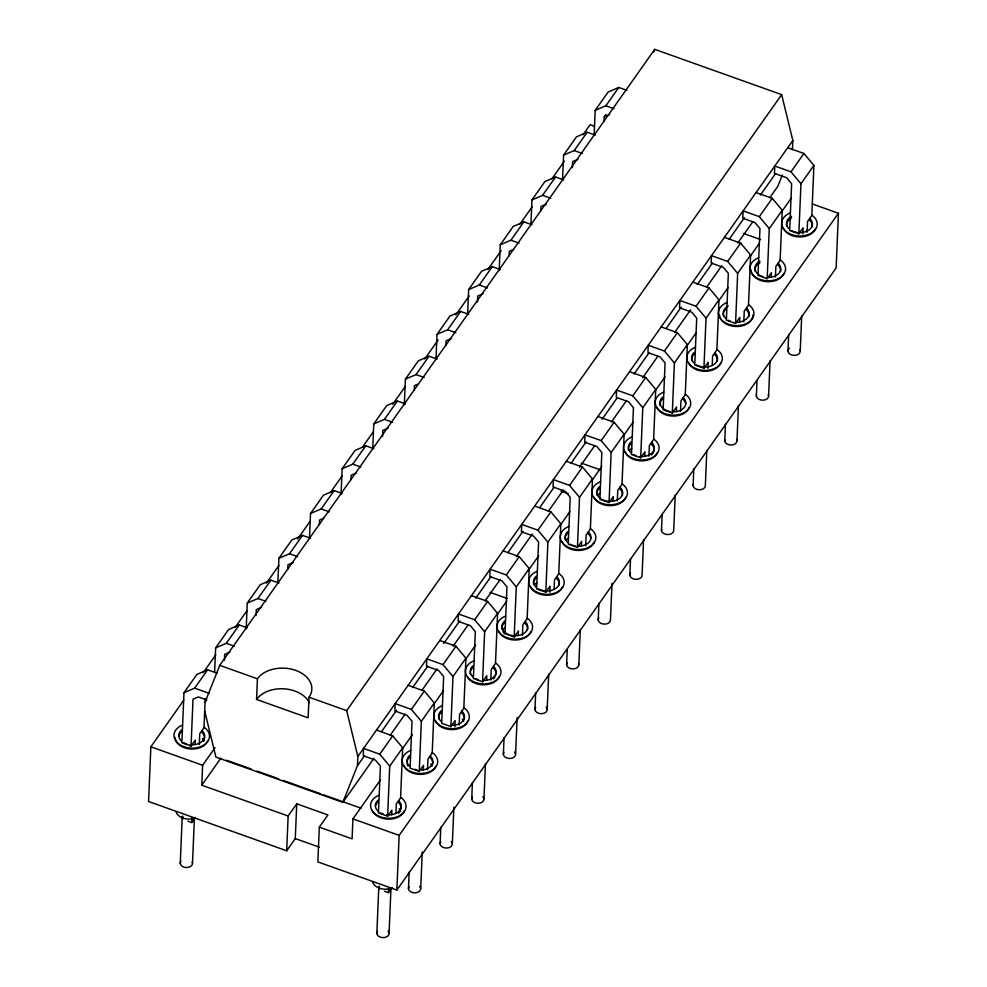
<?xml version="1.0" encoding="UTF-8"?>
<svg xmlns="http://www.w3.org/2000/svg" width="987" height="987" viewBox="0 0 987 987"><rect width="100%" height="100%" fill="white"/><g stroke="black" fill="none" stroke-linecap="round" stroke-linejoin="round"><path stroke-width="1.48" d="M183.755 700.202L150.863 746.801L148.568 801.506L286.686 850.769L295.286 838.592L296.742 803.825L327.918 814.954L319.307 827.131L317.851 861.898L396.86 890.077L836.137 267.97L838.432 213.266L812.437 203.988M217.041 673.183L207.591 669.815L196.919 674.392L183.977 692.726L181.879 742.779L191.059 746.061L195.315 740.028L195.118 744.605M180.263 863.452L182.237 816.36M182.669 819.272L182.805 816.212M191.059 746.061L193.02 699.228L198.35 696.933L206.468 699.832M187.925 821.147L191.86 822.553L192.046 817.964M192.514 863.082L194.427 817.52M199.3 744.445L199.744 733.748L204.001 727.715L205.21 699.018M286.686 850.769L288.142 816.015L201.78 785.208L202.619 765.258L215.067 747.628M214.623 672.147L215.635 647.879L228.589 629.546L239.249 624.968L247.355 627.855M224.431 660.414L224.691 654.369L230.02 652.086M246.182 628.879L247.268 603.094L260.21 584.748L270.882 580.183L278.976 583.07M256.065 615.629L256.312 609.584L261.641 607.301M257.41 678.797A28.66 19.876 2.4 0 1 295.656 670.37A28.66 19.876 2.4 0 1 309.005 697.204L308.141 717.833L256.546 699.438L257.41 678.797L219.756 665.361L205.123 702.028L206.752 699.721M277.878 582.564L278.889 558.297L291.844 539.963L302.503 535.386L310.609 538.285M287.748 569.326L287.945 564.798L293.275 562.516M309.499 537.779L310.523 513.511L323.465 495.178L334.137 490.601L342.23 493.488M319.381 524.541L319.566 520.013L323.563 518.298M341.058 494.512L342.144 468.726L355.098 450.38L365.758 445.816L373.863 448.703M351.002 479.756L351.187 475.216L356.529 472.933M380.488 779.841L352.927 818.877L352.088 838.827L319.307 827.131M204.741 711.232L215.906 757.091L342.822 802.369L357.454 765.715L357.837 756.511L346.671 710.64L781.655 94.629L654.726 49.35L219.756 665.361M372.753 448.197L373.765 423.941L386.719 405.595L397.379 401.03L405.484 403.917M382.561 436.476L382.82 430.431L388.15 428.148M376.837 933.566L378.811 886.486M379.242 889.398L379.378 886.338M404.312 404.929L405.398 379.144L418.34 360.81L429.012 356.233L437.105 359.12M389.729 766.122L379.761 754.191L363.561 748.417L363.253 755.758L375.418 760.101L380.414 766.072L378.453 812.906L387.632 816.175L389.729 766.122L402.684 747.788L392.703 735.858L376.503 730.072M384.498 891.273L388.434 892.667L388.619 888.09M391.703 814.731L391.888 810.142L387.632 816.175M389.088 933.208L391 887.646M395.935 813.041L396.318 803.874L400.586 797.841L402.684 747.788M414.256 390.173L414.441 385.646L418.439 383.931M396.86 890.077L399.155 835.372L838.432 213.266M408.47 888.781L409.173 872.076M436.007 358.626L437.019 334.359L449.973 316.025L460.633 311.448L468.739 314.335M421.35 721.337L411.382 709.406L395.182 703.62L394.874 710.973L407.051 715.316L412.035 721.275L410.074 768.108L419.253 771.39L421.35 721.337L434.305 703.003L424.336 691.06L408.124 685.286M423.324 769.946L423.509 765.357L419.253 771.39M420.721 888.423L422.251 851.966M427.494 769.774L427.951 759.077L432.207 753.044L434.305 703.003M445.877 345.388L446.075 340.848L451.404 338.566M440.091 843.996L440.794 827.291M467.628 313.841L468.652 289.573L481.594 271.228L492.266 266.663L500.36 269.55M452.984 676.551L443.003 664.621L426.803 658.835L426.495 666.176L438.672 670.518L443.656 676.49L441.695 723.323L450.886 726.605L452.984 676.551L465.926 658.206L455.957 646.275L439.758 640.501M454.884 726.679L455.143 720.572L450.886 726.605M452.342 843.626L453.872 807.181M459.128 724.989L459.572 714.292L463.828 708.259L465.926 658.206M477.449 302.108L477.696 296.063L483.025 293.781M471.724 799.199L472.415 782.494M499.188 270.561L500.273 244.776L513.228 226.442L523.887 221.865L531.993 224.765M484.654 631.705L474.673 619.762L458.474 613.988L458.165 621.329L470.343 625.672L475.327 631.643L473.365 678.476L482.557 681.746L484.654 631.705L497.596 613.359L487.627 601.428L471.428 595.654M486.616 680.302L486.813 675.725L482.557 681.746M483.975 798.841L485.431 763.913M490.798 680.142L491.242 669.445L495.499 663.412L497.596 613.359M509.132 255.806L509.317 251.278L513.326 249.563M503.345 754.413L504.049 737.708M530.92 224.197L531.944 199.929L544.886 181.596L555.558 177.018L563.651 179.905M516.275 586.907L506.306 574.977L490.107 569.203L489.799 576.544L501.976 580.887L506.96 586.858L504.999 633.691L514.178 636.96L516.275 586.907L529.229 568.574L519.248 556.643L503.049 550.857M518.249 635.517L518.434 630.927L514.178 636.96M515.596 754.056L517.126 717.598M522.419 635.357L522.863 624.66L527.132 618.627L529.229 568.574M540.802 210.959L540.987 206.431L546.329 204.136M534.966 709.628L535.67 692.923M562.553 179.412L563.565 155.144L576.519 136.811L587.179 132.233L595.284 135.12M547.896 542.122L537.927 530.192L521.728 524.405L521.42 531.759L533.597 536.101L538.581 542.06L536.62 588.894L545.799 592.175L547.896 542.122L560.85 523.789L550.882 511.846L534.683 506.072M549.808 592.262L550.067 586.142L545.799 592.175M547.217 709.258L548.686 674.331M554.114 589.042L554.497 579.862L558.753 573.829L560.85 523.789M572.361 167.679L572.62 161.634L577.95 159.351M566.6 664.843L567.229 649.656M594.174 134.627L595.198 110.359L608.14 92.013L618.812 87.448L626.905 90.335M579.529 497.337L569.548 485.394L553.349 479.62L553.041 486.961L565.218 491.304L570.215 497.275L568.241 544.108L577.432 547.39L579.529 497.337L592.471 478.991L582.503 467.061L566.304 461.287M581.491 545.934L581.688 541.357L577.432 547.39M578.851 664.473L580.319 629.546M585.673 545.774L586.118 535.077L590.374 529.044L592.471 478.991M604.056 121.376L604.241 116.848L605.969 114.406M598.221 620.046L598.924 603.341M611.15 452.539L601.182 440.609L584.983 434.835L584.674 442.176L596.851 446.519L601.836 452.49L599.874 499.323L609.053 502.593L611.15 452.539L624.105 434.206L614.124 422.276L597.925 416.489M613.124 501.149L613.309 496.572L609.053 502.593M612.002 583.231L610.472 619.688A6.144 4.256 2.4 0 1 603.205 624.031A6.144 4.256 2.4 0 1 598.813 617.899M617.294 500.989L617.751 490.292L622.007 484.259L624.105 434.206M629.854 575.261L630.545 558.556M642.784 407.754L632.803 395.824L616.604 390.038L616.295 397.391L628.472 401.734L633.457 407.705L631.495 454.526L640.686 457.808L642.784 407.754L655.726 389.421L645.757 377.49L629.558 371.704M644.745 456.364L644.943 451.775L640.686 457.808M643.561 539.963L642.105 574.903A6.144 4.256 2.4 0 1 634.826 579.246A6.144 4.256 2.4 0 1 630.446 573.102M648.928 456.204L649.372 445.495L653.628 439.474L655.726 389.421M661.475 530.475L662.117 515.288M674.405 362.969L664.436 351.039L648.237 345.253L647.928 352.606L660.106 356.949L665.09 362.908L663.128 409.741L672.307 413.022L674.405 362.969L687.359 344.623L677.378 332.693L661.179 326.919M676.379 411.579L676.564 406.989L672.307 413.022M675.194 495.178L673.726 530.105A6.144 4.256 2.4 0 1 667.249 534.535A6.144 4.256 2.4 0 1 661.574 529.365M680.549 411.406L680.993 400.71L685.262 394.677L687.359 344.623M693.108 485.678L693.799 468.973M706.026 318.184L696.057 306.241L679.858 300.467L679.549 307.808L691.727 312.151L696.711 318.122L694.749 364.956L703.928 368.225L706.026 318.184L718.98 299.838L709.011 287.908L692.812 282.134M707.938 368.311L708.197 362.204L703.928 368.225M706.815 450.393L705.36 485.32A6.144 4.256 2.4 0 1 698.882 489.749A6.144 4.256 2.4 0 1 693.195 484.58M712.244 365.091L712.626 355.925L716.883 349.892L718.98 299.838M724.729 440.893L725.433 424.188M737.659 273.387L727.69 261.456L711.479 255.682L711.171 263.023L723.348 267.366L728.344 273.337L726.37 320.17L735.562 323.44L737.659 273.387L750.601 255.053L740.632 243.123L724.433 237.336M739.621 321.996L739.818 317.407L735.562 323.44M736.981 440.535L738.449 405.595M743.803 321.836L744.247 311.139L748.504 305.106L750.601 255.053M756.35 396.108L756.992 380.92M769.28 228.602L759.311 216.671L743.112 210.885L742.804 218.238L754.981 222.581L759.965 228.54L758.004 275.373L767.183 278.655L769.28 228.602L782.235 210.268L772.266 198.325L756.054 192.551M771.254 277.211L771.439 272.622L767.183 278.655M768.602 395.738L770.07 360.81M775.424 277.039L775.881 266.342L780.137 260.309L782.235 210.268M792.438 149.691L792.82 140.487L781.655 94.629M787.984 351.323L788.675 334.605M800.951 183.755L790.982 171.824L774.783 166.038L774.474 173.391L786.651 177.734L791.636 183.693L789.674 230.526L798.853 233.808L800.951 183.755L813.905 165.409L803.924 153.478L787.725 147.705M802.85 233.882L803.11 227.775L798.853 233.808M800.235 350.953L801.691 316.025M807.095 232.192L807.551 221.495L811.807 215.462L813.905 165.409M653.604 52.175L654.726 49.35M782.309 175.069L777.805 186.358L769.798 197.696M203.322 672.505L215.771 654.874M235.338 627.164L246.898 610.793M266.453 583.083L278.914 565.452M297.58 539.013L310.029 521.383M330.485 492.414L342.045 476.042M362.5 447.086L373.16 431.973M392.727 404.263L405.176 386.633M424.743 358.935L438.08 340.034M455.858 314.853L469.207 295.964M487.874 269.513L501.211 250.624M519.89 224.185L532.338 206.554M551.906 178.844L564.354 161.214M583.021 134.775L590.14 124.695L594.445 126.237M183.977 692.726L194.636 688.161L207.591 669.815M215.635 647.879L226.307 643.302L239.249 624.968M247.268 603.094L257.928 598.517L270.882 580.183M278.889 558.297L289.561 553.732L302.503 535.386M310.523 513.511L321.182 508.947L334.137 490.601M342.144 468.726L352.803 464.149L365.758 445.816M373.765 423.941L384.437 419.364L397.379 401.03M405.398 379.144L416.058 374.579L429.012 356.233M437.019 334.359L447.691 329.781L460.633 311.448M468.652 289.573L479.312 284.996L492.266 266.663M500.273 244.776L510.933 240.211L523.887 221.865M531.944 199.929L542.603 195.364L555.558 177.018M563.565 155.144L574.237 150.567L587.179 132.233M595.198 110.359L605.858 105.782L618.812 87.448M201.78 785.208L220.854 758.201M191.86 822.553L195.401 817.532M288.142 816.015L296.742 803.825M357.837 756.511L792.82 140.487M357.454 765.715L364.573 755.635M381.475 731.7L396.589 710.282M412.603 687.606L427.729 666.188M443.743 643.512L459.745 620.835M475.759 598.159L490.884 576.741M507.787 552.806L522.913 531.401M539.803 507.466L554.04 487.307M570.942 463.372L586.068 441.954M602.07 419.278L617.196 397.86M634.098 373.925L649.224 352.507M666.126 328.572L681.24 307.154M697.254 284.49L712.38 263.073M729.282 239.138L744.395 217.72M760.409 195.044L775.535 173.626M342.822 802.369L373.962 758.275M389.976 735.599L405.089 714.193M421.992 690.258L437.118 668.841M453.132 646.164L468.245 624.746M485.148 600.812L500.273 579.394M516.287 556.717L532.301 534.041M548.303 511.365L563.429 489.947M579.443 467.283L594.569 445.865M611.459 421.93L626.585 400.512M642.599 377.836L657.724 356.418M674.627 332.483L690.629 309.807M706.643 287.131L721.768 265.713M737.782 243.036L752.896 221.631M379.761 754.191L392.703 735.858M411.382 709.406L424.336 691.06M443.003 664.621L455.957 646.275M474.673 619.762L487.627 601.428M506.306 574.977L519.248 556.643M537.927 530.192L550.882 511.846M569.548 485.394L582.503 467.061M601.182 440.609L614.124 422.276M632.803 395.824L645.757 377.49M664.436 351.039L677.378 332.693M696.057 306.241L709.011 287.908M727.69 261.456L740.632 243.123M759.311 216.671L772.266 198.325M790.982 171.824L803.924 153.478M401.832 749.614L412.504 734.513M433.848 704.286L443.632 690.431M464.976 660.204L475.635 645.091M496.979 614.876L506.763 601.021M528.107 570.794L538.779 555.681M560.122 525.466L569.894 511.611M592.126 480.126L601.91 466.271M623.253 436.044L633.037 422.202M655.269 390.716L665.041 376.861M686.384 346.634L696.168 332.779M718.4 301.306L728.184 287.451M749.528 257.225L759.299 243.37M781.531 211.884L791.315 198.042M388.434 892.667L391.975 887.646M604.241 116.848L609.571 114.566M605.858 105.782L613.963 108.669M574.237 150.567L582.33 153.466M743.396 233.425L760.73 239.607M542.603 195.364L550.709 198.251M510.933 240.211L519.039 243.098M479.312 284.996L487.418 287.883M447.691 329.781L455.784 332.681M416.058 374.579L424.163 377.466M581.244 463.063L600.034 469.763M384.437 419.364L392.53 422.251M560.998 491.119L568.216 493.697M352.803 464.149L360.909 467.036M321.182 508.947L329.288 511.834M489.959 592.336L507.306 598.517M289.561 553.732L297.655 556.619M257.928 598.517L266.034 601.404M226.307 643.302L234.4 646.201M309.005 697.204L346.671 710.64M194.636 688.161L209.491 693.454M226.628 760.261L251.204 769.033M256.978 771.094L278.667 778.829M282.998 780.372L320.578 793.77M323.465 794.806L361.045 808.205M150.863 746.801L202.619 765.258M352.927 818.877L399.155 835.372M295.286 838.592L319.381 847.179M256.546 699.438A28.66 19.876 2.4 0 1 283.972 688.827A28.66 19.876 2.4 0 1 309.387 702.67M530.895 631.606A16.656 11.548 2.4 0 1 515.054 640.02A16.656 11.548 2.4 0 1 498.743 631.31M815.533 228.503A16.656 11.548 2.4 0 1 799.68 236.929A16.656 11.548 2.4 0 1 783.382 228.219M404.399 810.759A16.656 11.548 2.4 0 1 388.545 819.173A16.656 11.548 2.4 0 1 372.247 810.463M783.912 273.288A16.656 11.548 2.4 0 1 765.875 281.591A16.656 11.548 2.4 0 1 751.107 270.006M689.025 407.656A16.656 11.548 2.4 0 1 673.183 416.082A16.656 11.548 2.4 0 1 656.873 407.372M720.658 362.871A16.656 11.548 2.4 0 1 704.804 371.297A16.656 11.548 2.4 0 1 688.507 362.574M657.404 452.453A16.656 11.548 2.4 0 1 641.55 460.867A16.656 11.548 2.4 0 1 625.252 452.157M562.528 586.809A16.656 11.548 2.4 0 1 546.675 595.235A16.656 11.548 2.4 0 1 530.377 586.525M752.773 315.1A16.656 11.548 2.4 0 1 736.425 326.5A16.656 11.548 2.4 0 1 719.486 314.791M594.149 542.023A16.656 11.548 2.4 0 1 578.296 550.45A16.656 11.548 2.4 0 1 561.998 541.74M625.783 497.238A16.656 11.548 2.4 0 1 609.929 505.652A16.656 11.548 2.4 0 1 593.619 496.942M467.653 721.176A16.656 11.548 2.4 0 1 451.799 729.603A16.656 11.548 2.4 0 1 435.489 720.892M499.274 676.391A16.656 11.548 2.4 0 1 484.148 684.805A16.656 11.548 2.4 0 1 467.579 677.07M201.879 732.292A12.88 8.932 2.4 0 1 203.544 741.188M178.906 736.043A12.88 8.932 2.4 0 1 181.46 731.823M786.614 226.245A12.88 8.932 2.4 0 1 791.549 218.102M809.599 220.163A12.88 8.932 2.4 0 1 812.141 226.825M400.13 811.302A12.88 8.932 2.4 0 1 398.44 813.288M375.479 806.169A12.88 8.932 2.4 0 1 378.033 801.95M398.464 802.419A12.88 8.932 2.4 0 1 400.993 809.069M754.993 271.03A12.88 8.932 2.4 0 1 759.928 262.887M777.978 264.948A12.88 8.932 2.4 0 1 780.507 271.61M723.36 315.828A12.88 8.932 2.4 0 1 725.926 309.276M746.345 309.733A12.88 8.932 2.4 0 1 748.886 316.395M691.739 360.613A12.88 8.932 2.4 0 1 694.293 354.062M714.724 354.53A12.88 8.932 2.4 0 1 717.253 361.193M660.106 405.398A12.88 8.932 2.4 0 1 662.672 398.859M683.09 399.316A12.88 8.932 2.4 0 1 685.632 403.646M651.469 444.101A12.88 8.932 2.4 0 1 651.445 454.982M628.485 450.183A12.88 8.932 2.4 0 1 631.051 443.644M504.517 633.679A12.88 8.932 2.4 0 1 502.839 631.618M501.976 629.348A12.88 8.932 2.4 0 1 504.542 622.797M524.961 623.253A12.88 8.932 2.4 0 1 527.502 629.916M596.864 494.98A12.88 8.932 2.4 0 1 599.417 488.429M619.848 488.898A12.88 8.932 2.4 0 1 622.378 495.548M533.609 584.551A12.88 8.932 2.4 0 1 536.163 578.012M556.594 578.468A12.88 8.932 2.4 0 1 559.123 585.131M495.005 676.946A12.88 8.932 2.4 0 1 493.315 678.92M470.355 674.133A12.88 8.932 2.4 0 1 472.921 667.582M493.34 668.051A12.88 8.932 2.4 0 1 495.881 674.713M438.734 718.918A12.88 8.932 2.4 0 1 441.288 712.38M461.706 712.836A12.88 8.932 2.4 0 1 464.248 719.498M565.23 539.766A12.88 8.932 2.4 0 1 567.796 533.214M588.215 533.683A12.88 8.932 2.4 0 1 590.757 538.014M207.813 740.632A16.656 11.548 2.4 0 1 189.788 748.936A16.656 11.548 2.4 0 1 175.02 737.351M436.02 765.974A16.656 11.548 2.4 0 1 420.166 774.388A16.656 11.548 2.4 0 1 403.868 765.678M407.964 765.986A12.88 8.932 2.4 0 1 407.1 763.704M407.1 761.372A12.88 8.932 2.4 0 1 409.667 757.165M430.085 757.621A12.88 8.932 2.4 0 1 432.627 764.283M192.194 861.984A6.144 4.256 2.4 0 1 186.037 867.511A6.144 4.256 2.4 0 1 180.855 861.293M202.014 730.565A12.967 8.994 2.4 0 1 202.94 740.558A12.967 8.994 2.4 0 1 190.022 744.692M186.753 744.001A12.967 8.994 2.4 0 1 183.829 742.767M181.448 741.052A12.967 8.994 2.4 0 1 181.46 730.109M195.303 817.964A12.979 8.994 2.4 0 1 176.155 812.326M202.532 738.646A12.979 8.994 2.4 0 1 203.89 740.83M204.062 727.197A17.778 12.325 2.4 0 1 203.396 745.358A17.778 12.325 2.4 0 1 177.364 742.755A17.778 12.325 2.4 0 1 182.57 725.05M388.051 931.099A6.144 4.256 2.4 0 1 383.425 937.65A6.144 4.256 2.4 0 1 377.441 931.42M398.6 800.691A12.967 8.994 2.4 0 1 399.525 810.685A12.967 8.994 2.4 0 1 386.608 814.818M383.338 814.127A12.967 8.994 2.4 0 1 380.414 812.893M378.021 811.178A12.967 8.994 2.4 0 1 378.046 800.235M391.888 888.09A12.979 8.994 2.4 0 1 372.728 882.452M399.118 808.772A12.979 8.994 2.4 0 1 400.463 810.956M400.636 797.323A17.778 12.325 2.4 0 1 399.982 815.484A17.778 12.325 2.4 0 1 373.95 812.881A17.778 12.325 2.4 0 1 379.144 795.177M651.605 442.386A12.967 8.994 2.4 0 1 652.53 452.379A12.967 8.994 2.4 0 1 639.613 456.5M636.344 455.821A12.967 8.994 2.4 0 1 633.42 454.575M631.026 452.873A12.967 8.994 2.4 0 1 631.051 441.917M629.669 450.257A12.979 8.994 2.4 0 1 631.68 448.406M653.653 439.018A17.778 12.325 2.4 0 1 652.987 457.178A17.778 12.325 2.4 0 1 626.955 454.563A17.778 12.325 2.4 0 1 632.161 436.859M451.293 841.529A6.144 4.256 2.4 0 1 446.679 848.067A6.144 4.256 2.4 0 1 440.683 841.837M461.854 711.121A12.967 8.994 2.4 0 1 463.051 720.769A12.967 8.994 2.4 0 1 450.973 725.334M441.275 721.596A12.967 8.994 2.4 0 1 441.288 710.652M462.372 719.19A12.979 8.994 2.4 0 1 463.717 721.374M463.89 707.753A17.778 12.325 2.4 0 1 463.224 725.914A17.778 12.325 2.4 0 1 437.204 723.298A17.778 12.325 2.4 0 1 442.398 705.594M578.518 663.375A6.144 4.256 2.4 0 1 572.374 668.902A6.144 4.256 2.4 0 1 567.192 662.684M588.351 531.956A12.967 8.994 2.4 0 1 589.547 541.616A12.967 8.994 2.4 0 1 577.481 546.169M575.248 545.922A12.967 8.994 2.4 0 1 573.089 545.404M572.078 545.046A12.967 8.994 2.4 0 1 570.165 544.158M567.772 542.443A12.967 8.994 2.4 0 1 567.796 531.5M566.415 539.827A12.979 8.994 2.4 0 1 568.426 537.989M590.399 528.6A17.778 12.325 2.4 0 1 589.732 546.761A17.778 12.325 2.4 0 1 563.7 544.145A17.778 12.325 2.4 0 1 568.907 526.441M683.238 397.601A12.967 8.994 2.4 0 1 684.423 407.249A12.967 8.994 2.4 0 1 672.357 411.813M670.124 411.554A12.967 8.994 2.4 0 1 665.966 410.259M665.041 409.79A12.967 8.994 2.4 0 1 662.672 397.132M685.274 394.232A17.778 12.325 2.4 0 1 684.608 412.393A17.778 12.325 2.4 0 1 658.576 409.778A17.778 12.325 2.4 0 1 663.782 392.073M768.281 394.652A6.144 4.256 2.4 0 1 762.939 400.191A6.144 4.256 2.4 0 1 756.449 394.997M778.114 263.233A12.967 8.994 2.4 0 1 779.311 272.881A12.967 8.994 2.4 0 1 767.244 277.446M762.852 276.668A12.967 8.994 2.4 0 1 760.841 275.891M759.928 275.422A12.967 8.994 2.4 0 1 759.953 261.16M780.149 259.865A17.778 12.325 2.4 0 1 779.483 278.026A17.778 12.325 2.4 0 1 753.463 275.41A17.778 12.325 2.4 0 1 758.658 257.706M546.181 707.161A6.144 4.256 2.4 0 1 541.555 713.712A6.144 4.256 2.4 0 1 535.571 707.469M556.73 576.753A12.967 8.994 2.4 0 1 555.595 588.56A12.967 8.994 2.4 0 1 538.544 588.943M536.151 587.228A12.967 8.994 2.4 0 1 536.175 576.285M534.794 584.625A12.979 8.994 2.4 0 1 536.805 582.774M558.765 573.385A17.778 12.325 2.4 0 1 558.111 591.546A17.778 12.325 2.4 0 1 532.079 588.931A17.778 12.325 2.4 0 1 537.273 571.226M619.984 487.171A12.967 8.994 2.4 0 1 621.181 496.831A12.967 8.994 2.4 0 1 609.102 501.384M607.98 501.285A12.967 8.994 2.4 0 1 605.784 500.902M604.723 500.606A12.967 8.994 2.4 0 1 602.712 499.841M601.786 499.373A12.967 8.994 2.4 0 1 599.417 486.714M598.048 495.042A12.979 8.994 2.4 0 1 600.059 493.204M622.02 483.803A17.778 12.325 2.4 0 1 621.354 501.964A17.778 12.325 2.4 0 1 595.334 499.36A17.778 12.325 2.4 0 1 600.528 481.656M736.647 439.437A6.144 4.256 2.4 0 1 731.305 444.977A6.144 4.256 2.4 0 1 724.816 439.783M746.48 308.018A12.967 8.994 2.4 0 1 747.677 317.666A12.967 8.994 2.4 0 1 735.611 322.231M730.207 321.096A12.967 8.994 2.4 0 1 728.295 320.22M725.901 318.505A12.967 8.994 2.4 0 1 728.32 305.945M748.528 304.65A17.778 12.325 2.4 0 1 747.862 322.811A17.778 12.325 2.4 0 1 721.83 320.207A17.778 12.325 2.4 0 1 727.037 302.503M482.927 796.731A6.144 4.256 2.4 0 1 478.3 803.282A6.144 4.256 2.4 0 1 472.317 797.052M493.475 666.324A12.967 8.994 2.4 0 1 494.672 675.984A12.967 8.994 2.4 0 1 482.606 680.536M478.214 679.759A12.967 8.994 2.4 0 1 475.29 678.525M472.896 676.811A12.967 8.994 2.4 0 1 472.921 665.867M495.523 662.956A17.778 12.325 2.4 0 1 494.857 681.116A17.778 12.325 2.4 0 1 468.825 678.513A17.778 12.325 2.4 0 1 474.019 660.809M514.548 751.946A6.144 4.256 2.4 0 1 509.921 758.497A6.144 4.256 2.4 0 1 503.938 752.267M525.096 621.539A12.967 8.994 2.4 0 1 526.293 631.187A12.967 8.994 2.4 0 1 514.227 635.751M513.104 635.653A12.967 8.994 2.4 0 1 510.896 635.27M509.847 634.974A12.967 8.994 2.4 0 1 507.836 634.209M506.911 633.74A12.967 8.994 2.4 0 1 504.542 621.07M503.16 629.41A12.979 8.994 2.4 0 1 505.171 627.559M527.144 618.17A17.778 12.325 2.4 0 1 526.478 636.331A17.778 12.325 2.4 0 1 500.446 633.728A17.778 12.325 2.4 0 1 505.652 616.024M419.672 886.314A6.144 4.256 2.4 0 1 415.046 892.865A6.144 4.256 2.4 0 1 409.062 886.622M430.221 755.906A12.967 8.994 2.4 0 1 421.609 770.094M417.119 769.86A12.967 8.994 2.4 0 1 414.959 769.342M409.642 766.393A12.967 8.994 2.4 0 1 409.667 755.437M430.739 763.975A12.979 8.994 2.4 0 1 432.096 766.159M432.269 752.538A17.778 12.325 2.4 0 1 431.603 770.699A17.778 12.325 2.4 0 1 405.571 768.096A17.778 12.325 2.4 0 1 410.777 750.379M714.859 352.803A12.967 8.994 2.4 0 1 716.056 362.463A12.967 8.994 2.4 0 1 703.99 367.016M702.867 366.93A12.967 8.994 2.4 0 1 696.674 365.005M694.28 363.29A12.967 8.994 2.4 0 1 694.305 352.347M716.895 349.435A17.778 12.325 2.4 0 1 716.241 367.596A17.778 12.325 2.4 0 1 690.209 364.993A17.778 12.325 2.4 0 1 695.403 347.288M799.902 349.854A6.144 4.256 2.4 0 1 794.56 355.394A6.144 4.256 2.4 0 1 788.07 350.212M788.576 349.164A6.144 4.256 2.4 0 1 789.452 348.251M809.735 218.435A12.967 8.994 2.4 0 1 810.932 228.096A12.967 8.994 2.4 0 1 798.865 232.648M797.743 232.562A12.967 8.994 2.4 0 1 791.549 230.637M789.156 228.922A12.967 8.994 2.4 0 1 791.574 216.375M811.783 215.08A17.778 12.325 2.4 0 1 811.117 233.228A17.778 12.325 2.4 0 1 785.084 230.625A17.778 12.325 2.4 0 1 790.291 212.921"/></g></svg>
